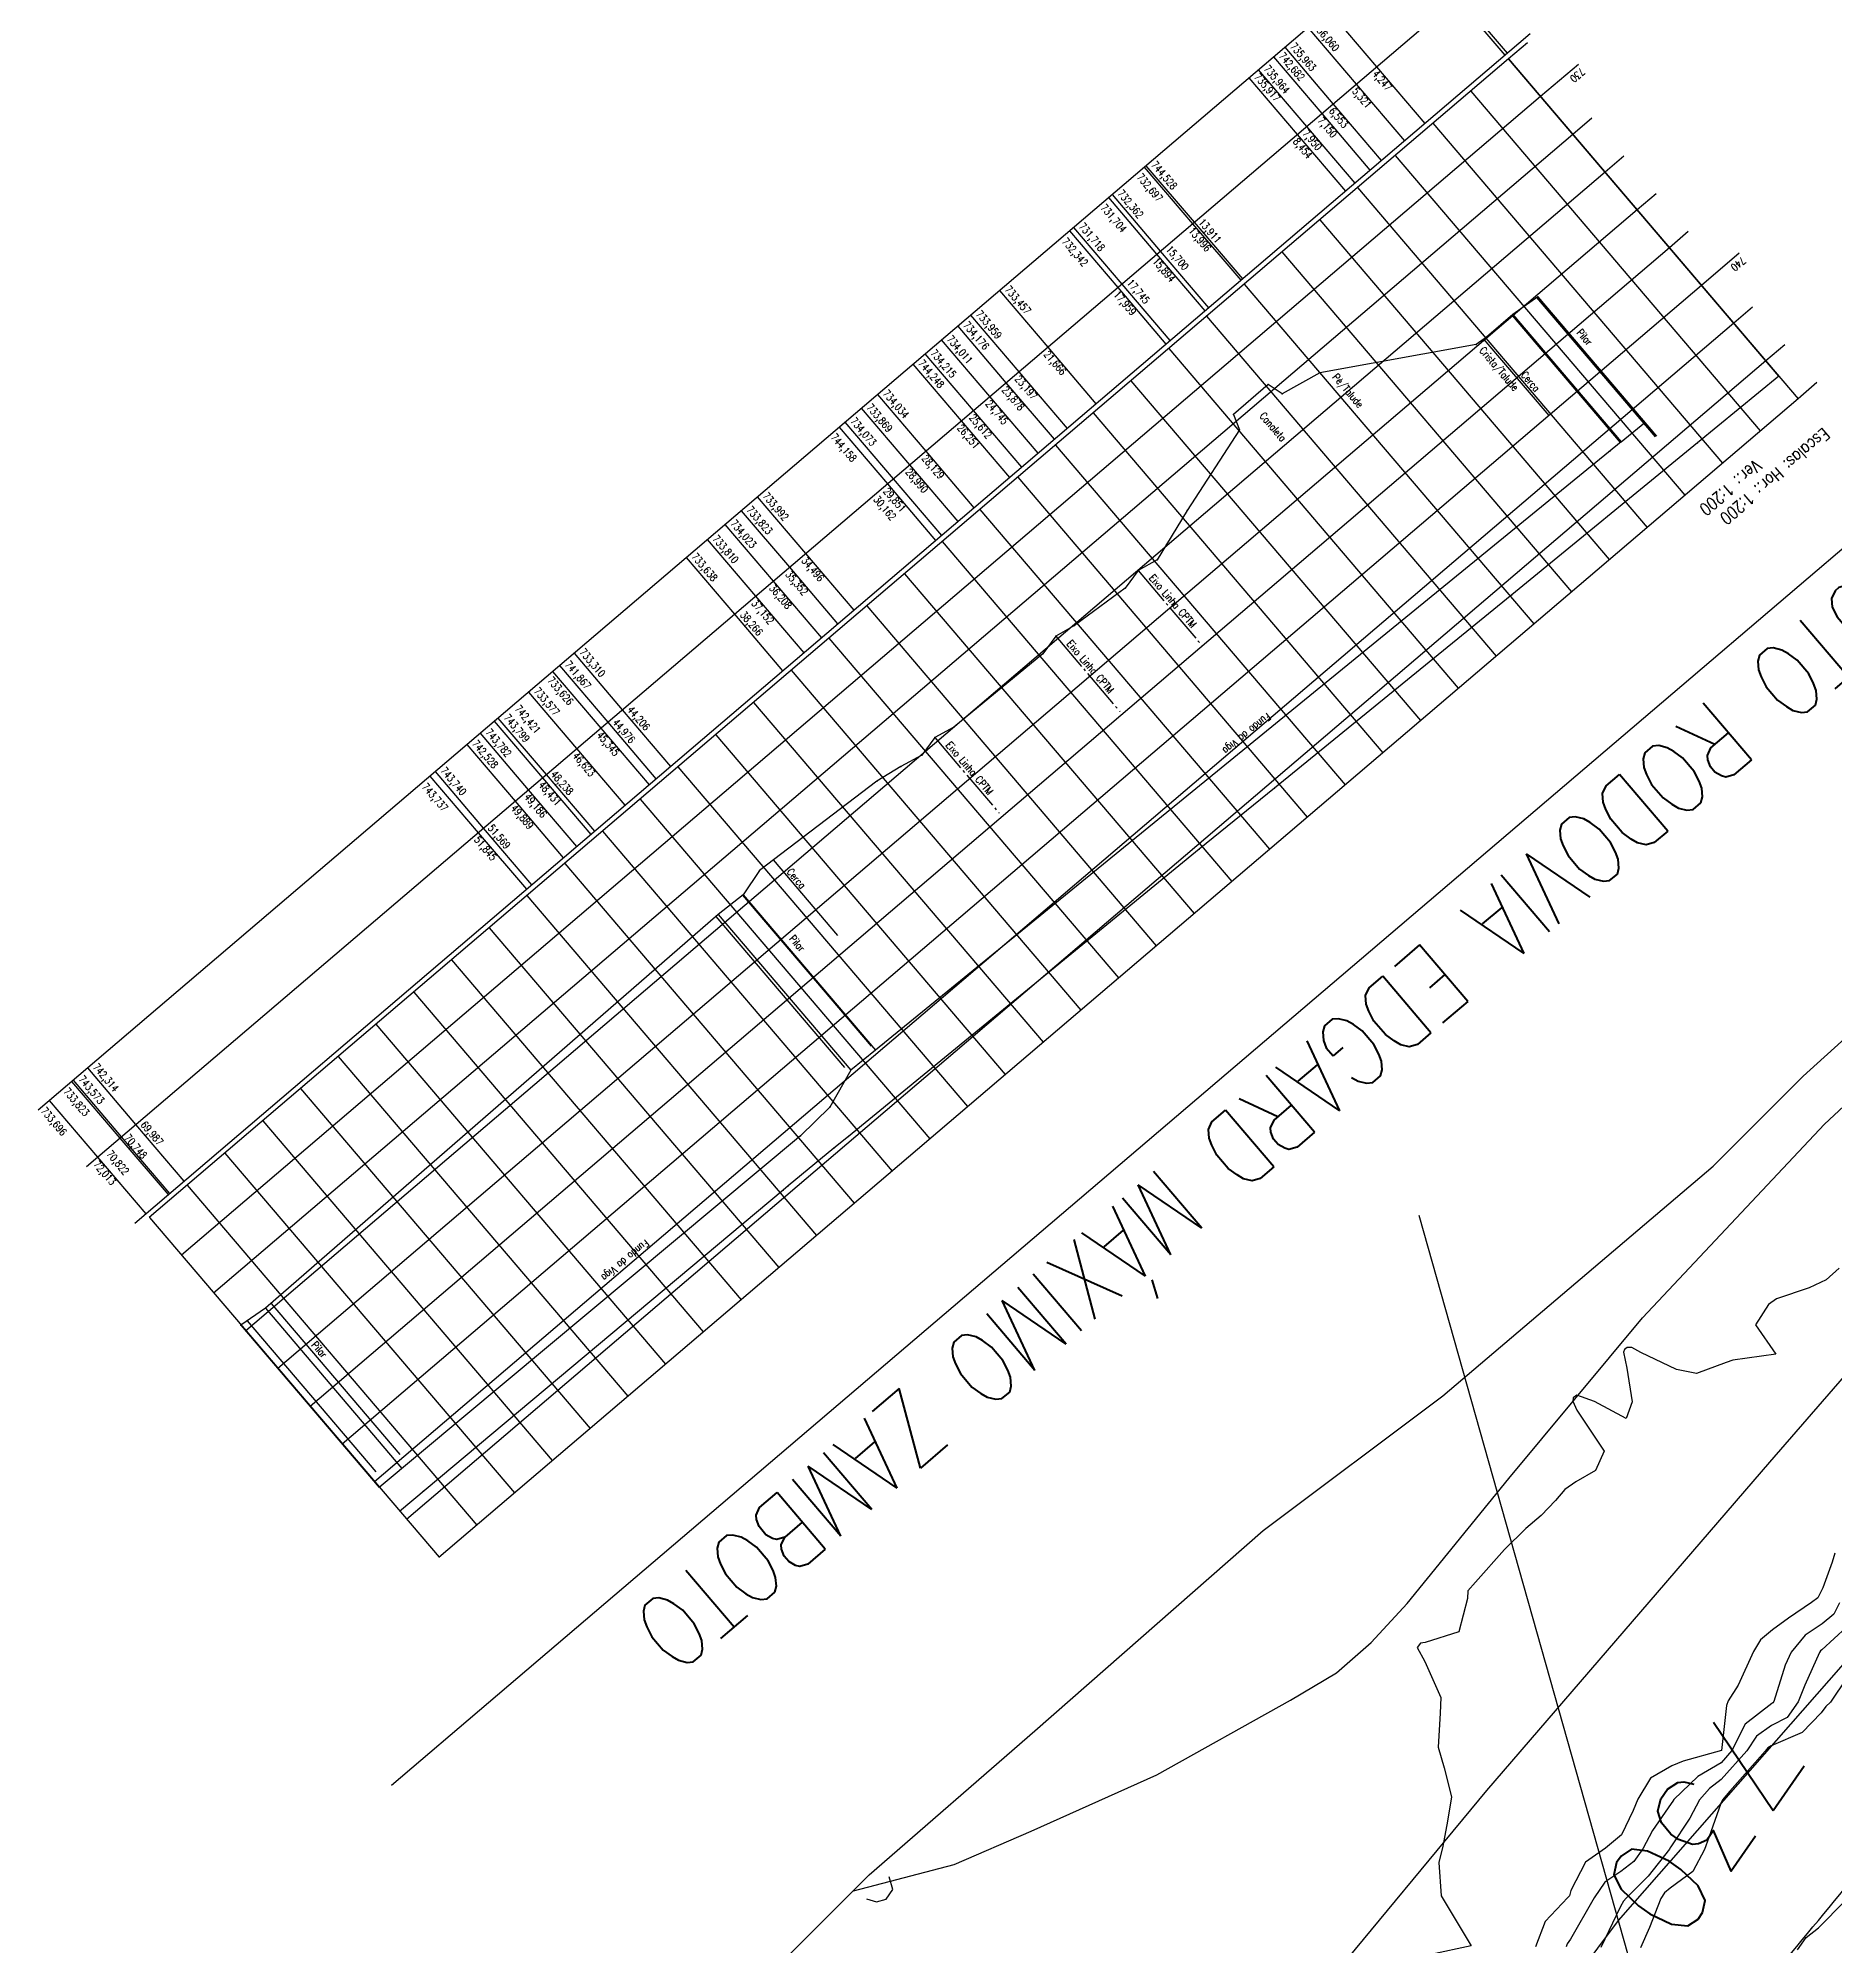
# Model space of a CAD drawing. Header units: metres. Extents: x 307586 to 320046, y 7427249 to 7434250.
# Drawn here: x 316064.6 to 316137.1, y 7433033 to 7433110 of the extents above; entities that cross this region are included whole.
import ezdxf
from ezdxf.enums import TextEntityAlignment as Align

# ---------------------------------------------------------------- set-up
doc = ezdxf.new("R2010")
doc.units = ezdxf.units.M
doc.header["$MEASUREMENT"] = 0
for name, pattern in [('CERCA', [9.4, 8, -0.7, 0, -0.7]), ('CONTINUO', [0]), ('TRACEJADO', [8.7, 8, -0.7]), ('TRACO-PONTO', [1.88, 1.6, -0.14, 0, -0.14])]:
    doc.linetypes.add(name, pattern=pattern)
doc.layers.get('0').update_dxf_attribs({"color": 255})
for name, color, linetype in [('Area', 45, 'Continuous'), ('Cotas', 45, 'Continuous'), ('Curvas de Nivel 1m', 11, 'Continuous'), ('Curvas de Nivel 5m', 15, 'Continuous'), ('Hidrografia', 140, 'Continuous'), ('TEXTO', 45, 'Continuous'), ('TG', 45, 'Continuous'), ('Vias Primárias', 230, 'Continuous')]:
    doc.layers.add(name, color=color, linetype=linetype)
doc.styles.add('ROMANS', font='romans', dxfattribs={"height": 0.2})
doc.styles.get("Standard").update_dxf_attribs({"font": 'txt.shx'})
doc.styles.add('Style-STANDARD', font='STANDARD.shx')

# ---------------------------------------------------------------- blocks, each defined once
blk = doc.blocks.new('SIMB_PONTO')
at = {"color": 0}
blk.add_point((0, 0), dxfattribs=at)
for tag in ['desc:', 'cota:', 'pto:']:
    blk.add_attdef(tag, (0, 0), '', height=1)

msp = doc.modelspace()

# ---------------------------------------------------------------- linework, layer by layer
at = {"layer": 'Area'}
msp.add_polyline3d([(316091.49, 7433029.263, 733.19), (316098.144, 7433035.908, 733.059), (316104.822, 7433041.713, 733.17), (316114.03, 7433049.788, 733.052), (316121.265, 7433055.217, 733.012), (316132.169, 7433064.483, 733.119), (316135.796, 7433068.11, 733.039), (316141.288, 7433073.073, 733.041), (316148.364, 7433078.521, 733.265), (316152.081, 7433080.792, 733.117), (316157.94, 7433084.307, 733.268), (316162.89, 7433086.914, 733.189), (316164.18, 7433087.603, 733.218), (316176.796, 7433094.806, 742.466), (316185.194, 7433100.638, 739.438)], dxfattribs=at)
at = {"layer": 'Curvas de Nivel 1m', "flags": 128}
for points, elevation in [([(316137.25, 7433060.363), (316136.733, 7433059.896), (316136.045, 7433059.571), (316134.725, 7433059.127), (316134.395, 7433058.905), (316133.882, 7433058.079), (316134.703, 7433056.9), (316132.965, 7433056.66), (316132.697, 7433056.563), (316131.504, 7433056.129), (316130.693, 7433056.28), (316129.252, 7433056.972), (316128.896, 7433057.168), (316128.705, 7433057.165), (316128.592, 7433057.094), (316128.552, 7433056.982), (316128.693, 7433056.333), (316128.898, 7433054.977), (316128.666, 7433054.311), (316127.389, 7433054.993), (316126.677, 7433055.25), (316126.53, 7433055.147), (316126.507, 7433055.002), (316126.669, 7433054.64), (316127.78, 7433052.989), (316127.422, 7433052.211), (316126.634, 7433051.755), (316126.194, 7433051.44), (316125.809, 7433051.008), (316125.236, 7433050.395), (316124.611, 7433049.878), (316123.75, 7433049.033), (316122.59, 7433047.717), (316122.274, 7433047.366), (316122.266, 7433047.053), (316121.913, 7433045.707), (316120.556, 7433045.278), (316120.372, 7433045.255), (316120.232, 7433045.073), (316120.547, 7433044.512), (316121.186, 7433043.063), (316121.157, 7433042.43), (316121.082, 7433041.064), (316121.326, 7433040.23), (316121.62, 7433039.059), (316121.462, 7433038.071), (316121.264, 7433037.062), (316121.112, 7433036.404), (316121.209, 7433035.062), (316122.413, 7433033.05), (316120.78, 7433032.694)], 733), ([(316137.077, 7433048.875), (316136.963, 7433048.513), (316136.589, 7433047.487), (316136.391, 7433047.076), (316136.135, 7433046.884), (316135.206, 7433046.261), (316134.566, 7433045.786), (316134.082, 7433045.385), (316133.797, 7433044.911), (316133.181, 7433043.562), (316132.776, 7433042.926), (316132.713, 7433042.744), (316132.503, 7433040.93), (316130.954, 7433040.49), (316130.497, 7433040.31), (316129.643, 7433039.807), (316129.127, 7433038.964), (316128.942, 7433038.502), (316128.468, 7433037.523), (316127.825, 7433036.98), (316127.025, 7433036.42), (316126.437, 7433035.277), (316126.375, 7433035.06), (316126.315, 7433035.001), (316125.401, 7433034.032), (316125.01, 7433033.014)], 732), ([(316137.264, 7433046.873), (316137.036, 7433046.415), (316136.57, 7433046.025), (316135.882, 7433045.568), (316135.319, 7433044.892), (316135.079, 7433044.363), (316134.612, 7433042.899), (316134.579, 7433042.852), (316134.532, 7433042.823), (316133.454, 7433041.981), (316132.922, 7433040.924), (316132.498, 7433040.431), (316131.55, 7433039.882), (316130.587, 7433038.949), (316130.545, 7433038.887), (316130.481, 7433038.792), (316129.725, 7433037.702), (316129.332, 7433036.961), (316128.977, 7433036.443), (316128.449, 7433036.051), (316127.803, 7433035.619), (316127.373, 7433034.986), (316126.416, 7433033.316), (316126.288, 7433033.127), (316126.245, 7433033.002)], 731), ([(316137.556, 7433043.857), (316136.895, 7433042.876), (316136.713, 7433042.695), (316136.526, 7433042.44), (316135.757, 7433041.644), (316134.506, 7433041.115), (316134.374, 7433041.033), (316134.271, 7433040.903), (316132.844, 7433039.282), (316132.548, 7433038.929), (316132.481, 7433038.782), (316131.99, 7433037.413), (316131.818, 7433036.936), (316131.35, 7433036.041), (316130.439, 7433035.38), (316130.203, 7433035.186), (316130.054, 7433034.954), (316129.597, 7433033.782), (316129.238, 7433032.962)], 729), ([(316098.033, 7433034.94), (316098.428, 7433034.825), (316098.82, 7433034.935), (316099.092, 7433035.323), (316098.943, 7433035.83)], 733), ([(316135.571, 7433032.888), (316135.924, 7433033.379), (316136.422, 7433033.774), (316137.494, 7433034.864)], 729)]:
    msp.add_lwpolyline(points, dxfattribs=dict(at, elevation=elevation))
at = {"layer": 'Curvas de Nivel 5m', "elevation": 730, "flags": 128}
msp.add_lwpolyline([(316137.542, 7433045.897), (316136.554, 7433044.976), (316136.498, 7433044.936), (316136.456, 7433044.881), (316135.866, 7433043.56), (316135.602, 7433042.889), (316135.159, 7433042.258), (316134.518, 7433041.933), (316133.915, 7433041.506), (316133.521, 7433040.915), (316132.491, 7433039.752), (316132.025, 7433039.397), (316131.613, 7433038.939), (316131.227, 7433038.19), (316130.464, 7433037.04), (316130.428, 7433036.986), (316130.404, 7433036.951), (316129.547, 7433035.859), (316128.659, 7433034.968), (316128.553, 7433034.848), (316128.43, 7433034.636), (316127.643, 7433032.982)], dxfattribs=at)
at = {"layer": 'Hidrografia', "elevation": 735.418}
msp.add_lwpolyline([(316341.692, 7433148.823), (316317.462, 7433140.929), (316300.322, 7433135.03), (316280.736, 7433128.536), (316254.771, 7433116.832), (316218.727, 7433098.62), (316204.814, 7433092.47), (316193.001, 7433088.653), (316183.372, 7433082.733), (316161.6, 7433066.193), (316141.656, 7433049.239), (316128.334, 7433034.066), (316109.216, 7433008.468), (316102.473, 7433000.656), (316095.756, 7432992.79), (316087.031, 7432982.208), (316083.822, 7432978.316), (316071.538, 7432959.202)], dxfattribs=at)
at = {"layer": 'Hidrografia'}
msp.add_lwpolyline([(316077.51, 7432956.06, 0.010683), (316089.203, 7432974.308, -0.005453), (316091.505, 7432977.984, -0.021327), (316101.259, 7432991.852, -0.04428), (316109.379, 7433000.672, 0.035521), (316117.82, 7433009.525, 0.023812), (316122.722, 7433016.068, -0.025918), (316135.539, 7433033.027, 0.015251), (316142.286, 7433041.569, -0.238309), (316145.412, 7433043.138, 0.702365), (316146.147, 7433045.156, -1.011941), (316147.755, 7433047.038, 0.575451), (316148.446, 7433047.27, -0.214761), (316149.32, 7433048.485, 0.123952), (316152.49, 7433051.559, -0.104264), (316157.13, 7433056.422, 0.02594), (316161.448, 7433059.726, -0.029887), (316170.326, 7433066.407, 0.023239), (316185.268, 7433077.344, -0.06165)], format="xyb", dxfattribs=at)
at = {"layer": 'TEXTO'}
msp.add_line((316144.484, 7433095.429), (316078.883, 7433039.517), dxfattribs=at)
at = {"layer": 'TEXTO', "linetype": 'CONTINUO'}
msp.add_line((316178.901, 7432855.287), (316120.322, 7433062.496), dxfattribs=at)
at = {"layer": 'TG', "linetype": 'CONTINUO', "flags": 128}
for points in [[(316120.9, 7433114.696), (316064.631, 7433066.738)], [(316122.846, 7433112.413), (316066.577, 7433064.455)], [(316118.609, 7433108.802), (316116.663, 7433111.085)], [(316123.787, 7433109.273), (316121.841, 7433111.557)], [(316123.878, 7433109.351), (316121.932, 7433111.634)], [(316117.791, 7433108.105), (316115.845, 7433110.388)], [(316124.792, 7433110.13), (316068.523, 7433062.172)], [(316116.854, 7433107.306), (316114.908, 7433109.589)], [(316124.678, 7433109.77), (316123.917, 7433109.121)], [(316123.917, 7433109.121), (316069.11, 7433062.409)], [(316115.79, 7433106.4), (316113.844, 7433108.683)], [(316116.399, 7433106.919), (316114.453, 7433109.202)], [(316120.555, 7433106.519), (316118.609, 7433108.802)], [(316123.917, 7433109.121), (316135.593, 7433095.422)], [(316134.816, 7433096.334), (316123.917, 7433109.121)], [(316123.917, 7433109.121), (316135.593, 7433095.422)], [(316126.736, 7433108.896), (316125.214, 7433107.599)], [(316115.407, 7433106.073), (316113.461, 7433108.356)], [(316119.737, 7433105.822), (316117.791, 7433108.105)], [(316125.214, 7433107.599), (316070.407, 7433060.887)], [(316118.8, 7433105.023), (316116.854, 7433107.306)], [(316122.395, 7433107.824), (316134.071, 7433094.125)], [(316117.736, 7433104.117), (316115.79, 7433106.4)], [(316118.345, 7433104.635), (316116.399, 7433106.919)], [(316120.872, 7433106.527), (316132.548, 7433092.827)], [(316127.272, 7433106.726), (316126.511, 7433106.077)], [(316126.511, 7433106.077), (316071.704, 7433059.364)], [(316117.353, 7433103.79), (316115.407, 7433106.073)], [(316119.35, 7433105.229), (316131.026, 7433091.53)], [(316128.57, 7433105.203), (316127.809, 7433104.555)], [(316127.809, 7433104.555), (316073.002, 7433057.842)], [(316111.189, 7433102.478), (316109.243, 7433104.761)], [(316111.254, 7433102.533), (316109.308, 7433104.816)], [(316109.744, 7433101.247), (316107.798, 7433103.53)], [(316109.892, 7433101.373), (316107.946, 7433103.656)], [(316117.828, 7433103.932), (316129.504, 7433090.233)], [(316129.867, 7433103.681), (316129.106, 7433103.033)], [(316129.106, 7433103.033), (316074.299, 7433056.32)], [(316113.2, 7433100.25), (316111.254, 7433102.533)], [(316116.306, 7433102.635), (316127.982, 7433088.935)], [(316108.173, 7433099.907), (316106.227, 7433102.19)], [(316108.336, 7433100.046), (316106.39, 7433102.329)], [(316113.135, 7433100.195), (316111.189, 7433102.478)], [(316131.164, 7433102.159), (316130.403, 7433101.51)], [(316130.403, 7433101.51), (316075.596, 7433054.798)], [(316111.69, 7433098.963), (316109.744, 7433101.247)], [(316111.838, 7433099.089), (316109.892, 7433101.373)], [(316114.784, 7433101.337), (316126.46, 7433087.638)], [(316133.223, 7433101.286), (316131.701, 7433099.988)], [(316131.701, 7433099.988), (316076.894, 7433053.276)], [(316105.352, 7433097.503), (316103.406, 7433099.786)], [(316110.119, 7433097.624), (316108.173, 7433099.907)], [(316110.282, 7433097.763), (316108.336, 7433100.046)], [(316113.262, 7433100.04), (316124.938, 7433086.341)], [(316125.095, 7433099.535), (316124.095, 7433098.81)], [(316125.095, 7433099.535), (316129.883, 7433093.917)], [(316104.186, 7433096.509), (316102.24, 7433098.793)], [(316111.74, 7433098.743), (316123.416, 7433085.043)], [(316124.095, 7433098.81), (316123.032, 7433097.903)], [(316124.095, 7433098.81), (316128.461, 7433093.687)], [(316133.759, 7433099.115), (316132.998, 7433098.466)], [(316132.998, 7433098.466), (316078.191, 7433051.754)], [(316103.668, 7433096.068), (316101.722, 7433098.351)], [(316123.032, 7433097.903), (316122.618, 7433097.612)], [(316102.348, 7433094.943), (316100.402, 7433097.226)], [(316103.008, 7433095.505), (316101.062, 7433097.789)], [(316107.298, 7433095.219), (316105.352, 7433097.503)], [(316110.217, 7433097.445), (316121.893, 7433083.746)], [(316122.618, 7433097.612), (316116.312, 7433096.468)], [(316135.056, 7433097.593), (316134.295, 7433096.944)], [(316134.295, 7433096.944), (316079.488, 7433050.232)], [(316101.862, 7433094.528), (316099.916, 7433096.812)], [(316106.132, 7433094.226), (316104.186, 7433096.509)], [(316116.312, 7433096.468), (316114.797, 7433095.617)], [(316100.433, 7433093.31), (316098.487, 7433095.593)], [(316105.614, 7433093.785), (316103.668, 7433096.068)], [(316108.695, 7433096.148), (316120.371, 7433082.449)], [(316114.223, 7433095.992), (316112.823, 7433094.781)], [(316114.797, 7433095.617), (316114.223, 7433095.992)], [(316136.354, 7433096.071), (316135.593, 7433095.422)], [(316135.593, 7433095.422), (316080.786, 7433048.709)], [(316099.777, 7433092.752), (316097.831, 7433095.035)], [(316104.294, 7433092.66), (316102.348, 7433094.943)], [(316104.954, 7433093.222), (316103.008, 7433095.505)], [(316107.173, 7433094.851), (316118.849, 7433081.151)], [(316098.886, 7433091.992), (316096.94, 7433094.275)], [(316099.122, 7433092.193), (316097.176, 7433094.476)], [(316103.808, 7433092.245), (316101.862, 7433094.528)], [(316113.065, 7433094.167), (316110.967, 7433090.914)], [(316112.823, 7433094.781), (316113.065, 7433094.167)], [(316128.461, 7433093.687), (316129.416, 7433094.466)], [(316128.461, 7433093.687), (316098.396, 7433069.16)], [(316102.379, 7433091.027), (316100.433, 7433093.31)], [(316105.651, 7433093.553), (316117.327, 7433079.854)], [(316101.723, 7433090.469), (316099.777, 7433092.752)], [(316100.832, 7433089.708), (316098.886, 7433091.992)], [(316101.068, 7433089.91), (316099.122, 7433092.193)], [(316104.129, 7433092.256), (316115.805, 7433078.557)], [(316095.587, 7433089.18), (316093.641, 7433091.463)], [(316094.284, 7433088.07), (316092.338, 7433090.353)], [(316094.936, 7433088.625), (316092.99, 7433090.908)], [(316102.607, 7433090.959), (316114.283, 7433077.259)], [(316110.967, 7433090.914), (316110.128, 7433089.539)], [(316093.566, 7433087.457), (316091.62, 7433089.741)], [(316101.085, 7433089.661), (316112.761, 7433075.962)], [(316110.128, 7433089.539), (316109.75, 7433088.932)], [(316092.718, 7433086.735), (316090.772, 7433089.018)], [(316097.533, 7433086.897), (316095.587, 7433089.18)], [(316109.75, 7433088.932), (316108.983, 7433088.495)], [(316096.23, 7433085.786), (316094.284, 7433088.07)], [(316096.882, 7433086.342), (316094.936, 7433088.625)], [(316099.562, 7433088.364), (316111.238, 7433074.665)], [(316108.983, 7433088.495), (316108.456, 7433087.777)], [(316095.512, 7433085.174), (316093.566, 7433087.457)], [(316108.456, 7433087.777), (316106.423, 7433086.283)], [(316094.664, 7433084.451), (316092.718, 7433086.735)], [(316098.04, 7433087.066), (316109.716, 7433073.367)], [(316096.518, 7433085.769), (316108.194, 7433072.07)], [(316105.66, 7433085.85), (316105.137, 7433085.136)], [(316106.423, 7433086.283), (316105.66, 7433085.85)], [(316088.197, 7433082.882), (316086.251, 7433085.165)], [(316105.137, 7433085.136), (316101.55, 7433082.184)], [(316087.33, 7433082.143), (316085.384, 7433084.426)], [(316087.611, 7433082.382), (316085.665, 7433084.665)], [(316094.996, 7433084.472), (316106.672, 7433070.773)], [(316086.358, 7433081.314), (316084.412, 7433083.597)], [(316085.128, 7433080.266), (316083.182, 7433082.549)], [(316090.143, 7433080.598), (316088.197, 7433082.882)], [(316093.474, 7433083.174), (316105.15, 7433069.475)], [(316084.407, 7433079.651), (316082.461, 7433081.934)], [(316084.981, 7433080.141), (316083.035, 7433082.424)], [(316089.276, 7433079.86), (316087.33, 7433082.143)], [(316089.557, 7433080.099), (316087.611, 7433082.382)], [(316091.952, 7433081.877), (316103.628, 7433068.178)], [(316100.788, 7433081.758), (316100.267, 7433081.05)], [(316101.55, 7433082.184), (316100.788, 7433081.758)], [(316083.872, 7433079.195), (316081.926, 7433081.478)], [(316088.304, 7433079.031), (316086.358, 7433081.314)], [(316100.267, 7433081.05), (316099.41, 7433080.6)], [(316082.383, 7433077.926), (316080.437, 7433080.21)], [(316082.593, 7433078.105), (316080.647, 7433080.389)], [(316087.074, 7433077.983), (316085.128, 7433080.266)], [(316090.43, 7433080.58), (316102.106, 7433066.881)], [(316099.41, 7433080.6), (316098.451, 7433080.008)], [(316086.353, 7433077.368), (316084.407, 7433079.651)], [(316086.927, 7433077.858), (316084.981, 7433080.141)], [(316098.451, 7433080.008), (316093.717, 7433076.405)], [(316085.818, 7433076.912), (316083.872, 7433079.195)], [(316088.907, 7433079.282), (316100.583, 7433065.583)], [(316084.329, 7433075.643), (316082.383, 7433077.926)], [(316084.539, 7433075.822), (316082.593, 7433078.105)], [(316087.385, 7433077.985), (316099.061, 7433064.286)], [(316093.717, 7433076.405), (316093.055, 7433075.426), (316092.051, 7433074.634), (316073.793, 7433058.75), (316072.804, 7433058.074)], [(316085.863, 7433076.688), (316097.539, 7433062.989)], [(316084.341, 7433075.39), (316096.017, 7433061.691)], [(316093.055, 7433075.426), (316098.396, 7433069.16)], [(316082.819, 7433074.093), (316094.495, 7433060.394)], [(316092.051, 7433074.634), (316097.405, 7433068.352)], [(316081.297, 7433072.796), (316092.973, 7433059.097)], [(316079.775, 7433071.498), (316091.451, 7433057.799)], [(316078.252, 7433070.201), (316089.928, 7433056.502)], [(316076.73, 7433068.904), (316088.406, 7433055.205)], [(316098.396, 7433069.16), (316097.405, 7433068.352)], [(316067.997, 7433065.665), (316066.051, 7433067.948)], [(316068.576, 7433066.158), (316066.63, 7433068.442)], [(316097.405, 7433068.352), (316096.559, 7433066.855), (316095.371, 7433065.703), (316078.381, 7433051.531)], [(316067.94, 7433065.617), (316065.994, 7433067.9)], [(316075.208, 7433067.606), (316086.884, 7433053.907)], [(316067.034, 7433064.844), (316065.088, 7433067.127)], [(316069.886, 7433063.333), (316067.94, 7433065.617)], [(316069.943, 7433063.381), (316067.997, 7433065.665)], [(316070.522, 7433063.875), (316068.576, 7433066.158)], [(316073.686, 7433066.309), (316085.362, 7433052.61)], [(316068.98, 7433062.561), (316067.034, 7433064.844)], [(316072.164, 7433065.012), (316083.84, 7433051.313)], [(316070.642, 7433063.714), (316082.318, 7433050.015)], [(316094.879, 7433063.691), (316094.667, 7433063.514)], [(316069.12, 7433062.417), (316080.796, 7433048.718)], [(316073.793, 7433058.75), (316079.295, 7433052.294)], [(316072.804, 7433058.074), (316078.381, 7433051.531)]]:
    msp.add_lwpolyline(points, dxfattribs=at)
at = {"layer": 'TG', "linetype": 'TRACEJADO', "flags": 128}
for points in [[(316125.046, 7433099.499), (316129.836, 7433093.879)], [(316124.059, 7433098.78), (316128.426, 7433093.656)], [(316093.032, 7433075.407), (316098.373, 7433069.14)], [(316091.953, 7433074.549), (316097.306, 7433068.267)], [(316074.028, 7433058.949), (316079.53, 7433052.494)], [(316073.055, 7433058.245), (316078.611, 7433051.727)]]:
    msp.add_lwpolyline(points, dxfattribs=at)
at = {"layer": 'TG', "linetype": 'CERCA', "flags": 128}
for points in [[(316122.923, 7433097.81), (316125.541, 7433094.739)], [(316094.273, 7433076.828), (316096.866, 7433073.786)]]:
    msp.add_lwpolyline(points, dxfattribs=at)
at = {"layer": 'TG', "linetype": 'Continuous', "flags": 128}
msp.add_lwpolyline([(316134.816, 7433096.334), (316131.533, 7433093.638), (316124.051, 7433087.518), (316114.477, 7433079.727), (316111.442, 7433077.259), (316097.305, 7433065.682), (316096.72, 7433065.205), (316094.879, 7433063.691), (316094.667, 7433063.514), (316079.204, 7433050.565)], dxfattribs=at)
at = {"layer": 'TG', "linetype": 'TRACO-PONTO', "flags": 128}
for points in [[(316108.983, 7433088.495), (316111.571, 7433085.459)], [(316105.66, 7433085.85), (316108.248, 7433082.814)], [(316100.788, 7433081.758), (316103.376, 7433078.722)]]:
    msp.add_lwpolyline(points, dxfattribs=at)
at = {"layer": 'Vias Primárias'}
msp.add_lwpolyline([(316186.233, 7433095.186), (316178.195, 7433090.621), (316169.401, 7433085.158), (316159.575, 7433077.583), (316149.388, 7433068.731), (316143.914, 7433063.464), (316134.44, 7433052.553), (316123.032, 7433039.308), (316116.382, 7433031.277)], dxfattribs=at)
msp.add_lwpolyline([(316186.233, 7433095.186), (316178.195, 7433090.621), (316169.401, 7433085.158), (316159.575, 7433077.583), (316149.388, 7433068.731), (316143.914, 7433063.464), (316134.44, 7433052.553), (316123.032, 7433039.308), (316116.382, 7433031.277)], dxfattribs=at)
at = {"layer": 'Vias Primárias', "elevation": 733.072}
msp.add_lwpolyline([(316097.507, 7433035.271), (316101.568, 7433036.324), (316104.665, 7433037.668), (316109.735, 7433039.947), (316115.125, 7433042.958), (316116.976, 7433044.053), (316118.376, 7433045.272), (316119.837, 7433046.846), (316123.926, 7433051.887), (316129.324, 7433058.364), (316136.659, 7433066.181), (316146.85, 7433075.663), (316153.358, 7433081.558)], dxfattribs=at)
msp.add_lwpolyline([(316097.507, 7433035.271), (316101.568, 7433036.324), (316104.665, 7433037.668), (316109.735, 7433039.947), (316115.125, 7433042.958), (316116.976, 7433044.053), (316118.376, 7433045.272), (316119.837, 7433046.846), (316123.926, 7433051.887), (316129.324, 7433058.364), (316136.659, 7433066.181), (316146.85, 7433075.663), (316153.358, 7433081.558)], dxfattribs=at)

# ---------------------------------------------------------------- block references
at = {"layer": 'TG', "xscale": 0.2, "yscale": 0.2, "zscale": 0.2, "rotation": 220.4412257425254}
for p in [(316125.095, 7433099.535), (316124.095, 7433098.81), (316123.032, 7433097.903), (316122.618, 7433097.612), (316116.312, 7433096.468), (316114.223, 7433095.992), (316114.797, 7433095.617), (316134.816, 7433096.334), (316112.823, 7433094.781), (316113.065, 7433094.167), (316127.999, 7433093.309), (316131.533, 7433093.638), (316110.967, 7433090.914), (316110.128, 7433089.539), (316109.75, 7433088.932), (316108.983, 7433088.495), (316108.456, 7433087.777), (316124.051, 7433087.518), (316105.66, 7433085.85), (316106.423, 7433086.283), (316105.137, 7433085.136), (316100.788, 7433081.758), (316101.55, 7433082.184), (316100.267, 7433081.05), (316099.41, 7433080.6), (316098.451, 7433080.008), (316114.477, 7433079.727), (316111.442, 7433077.259), (316093.717, 7433076.405), (316093.055, 7433075.426), (316092.051, 7433074.634), (316098.682, 7433069.393), (316096.559, 7433066.855), (316095.371, 7433065.703), (316097.305, 7433065.682), (316096.72, 7433065.205), (316094.667, 7433063.514), (316094.879, 7433063.691), (316073.793, 7433058.75), (316072.804, 7433058.074), (316079.937, 7433052.829), (316080.174, 7433051.377)]:
    msp.add_blockref('SIMB_PONTO', p, dxfattribs=at)

# ---------------------------------------------------------------- texts
at = {"layer": 'Cotas', "style": 'Style-STANDARD'}
msp.add_text('730', height=4, rotation=235.29671, dxfattribs=at).set_placement((316131.789, 7433037.965, 730), align=Align.MIDDLE_CENTER)
at = {"layer": 'TG', "style": 'ROMANS', "width": 0.8}
for s, height, rotation, p in [('736,060', 0.3, 310.44123, (316116.029, 7433110.414)), ('735,963', 0.3, 310.44123, (316115.091, 7433109.614)), ('735,964', 0.3, 310.44123, (316114.028, 7433108.708)), ('742,682', 0.3, 310.44123, (316114.637, 7433109.227)), ('730', 0.3, 220.44123, (316126.838, 7433108.777, 730.1)), ('735,917', 0.3, 310.44123, (316113.645, 7433108.381)), ('5,321', 0.3, 310.44123, (316117.595, 7433107.806)), ('4,247', 0.3, 310.44123, (316118.412, 7433108.503)), ('6,553', 0.3, 310.44123, (316116.657, 7433107.007)), ('7,150', 0.3, 310.44123, (316116.203, 7433106.62)), ('8,454', 0.3, 310.44123, (316115.21, 7433105.774)), ('7,950', 0.3, 310.44123, (316115.594, 7433106.101)), ('744,528', 0.3, 310.44123, (316109.491, 7433104.841)), ('732,697', 0.3, 310.44123, (316108.911, 7433104.342)), ('732,362', 0.3, 310.44123, (316108.13, 7433103.681)), ('731,718', 0.3, 310.44123, (316106.574, 7433102.354)), ('731,704', 0.3, 310.44123, (316107.452, 7433103.107)), ('13,911', 0.3, 310.44123, (316111.4, 7433102.521)), ('732,342', 0.3, 310.44123, (316105.894, 7433101.744)), ('13,996', 0.3, 310.44123, (316110.992, 7433102.179)), ('15,894', 0.3, 310.44123, (316109.548, 7433100.948)), ('15,700', 0.3, 310.44123, (316110.088, 7433101.431)), ('740', 0.3, 220.44123, (316133.324, 7433101.167)), ('733,457', 0.3, 310.44123, (316103.589, 7433099.811)), ('17,959', 0.3, 310.44123, (316107.976, 7433099.608)), ('17,745', 0.3, 310.44123, (316108.515, 7433100.08)), ('733,959', 0.3, 310.44123, (316102.424, 7433098.818)), ('734,011', 0.3, 310.44123, (316101.246, 7433097.814)), ('734,176', 0.3, 310.44123, (316101.906, 7433098.376)), ('Pilar', 0.3, 310.44123, (316126.645, 7433098.075, 738.487)), ('734,215', 0.3, 310.44123, (316100.586, 7433097.251)), ('21,666', 0.3, 310.44123, (316105.155, 7433097.204)), ('Crista/Talude', 0.3, 310.44123, (316122.721, 7433097.356, 736.967)), ('744,248', 0.3, 310.44123, (316100.1, 7433096.837)), ('Pé/Talude', 0.3, 310.44123, (316116.8, 7433096.277, 734.102)), ('Cerca', 0.3, 310.44123, (316124.397, 7433096.368, 738.447)), ('734,034', 0.3, 310.44123, (316098.671, 7433095.619)), ('23,878', 0.3, 310.44123, (316103.471, 7433095.769)), ('23,197', 0.3, 310.44123, (316103.99, 7433096.21)), ('733,869', 0.3, 310.44123, (316098.015, 7433095.06)), ('24,745', 0.3, 310.44123, (316102.811, 7433095.206)), ('Canaleta', 0.3, 310.44123, (316113.862, 7433094.718, 733.2)), ('734,073', 0.3, 310.44123, (316097.36, 7433094.502)), ('26,251', 0.3, 310.44123, (316101.665, 7433094.229)), ('25,612', 0.3, 310.44123, (316102.152, 7433094.644)), ('Escalas: Hor.: 1:200', 0.5, 220.44123, (316136.608, 7433094.277, 747.15)), ('744,158', 0.3, 310.44123, (316096.568, 7433093.855)), ('28,990', 0.3, 310.44123, (316099.581, 7433092.453)), ('28,129', 0.3, 310.44123, (316100.236, 7433093.011)), ('Ver.: 1:200', 0.5, 220.44123, (316133.852, 7433092.996, 746.411)), ('VIADUTO RODOVIA EDGARD MÁXIMO ZAMBOTO', 3, 220.44123, (316143.114, 7433092.82, 752.385)), ('29,851', 0.3, 310.44123, (316098.689, 7433091.682)), ('733,823', 0.3, 310.44123, (316093.173, 7433090.933)), ('733,992', 0.3, 310.44123, (316093.825, 7433091.489)), ('30,162', 0.3, 310.44123, (316098.289, 7433091.349)), ('734,023', 0.3, 310.44123, (316092.522, 7433090.378)), ('733,810', 0.3, 310.44123, (316091.803, 7433089.766)), ('733,638', 0.3, 310.44123, (316090.956, 7433089.043)), ('34,496', 0.3, 310.44123, (316095.39, 7433088.881)), ('36,208', 0.3, 310.44123, (316094.087, 7433087.771)), ('35,352', 0.3, 310.44123, (316094.739, 7433088.326)), ('Eixo Linha CPTM', 0.3, 310.44123, (316109.403, 7433088.181, 735.755)), ('37,152', 0.3, 310.44123, (316093.369, 7433087.158)), ('38,266', 0.3, 310.44123, (316092.916, 7433086.693)), ('Eixo Linha CPTM', 0.3, 310.44123, (316106.08, 7433085.536, 735.755)), ('741,867', 0.3, 310.44123, (316085.849, 7433084.691)), ('733,310', 0.3, 310.44123, (316086.435, 7433085.19)), ('733,626', 0.3, 310.44123, (316085.148, 7433084.055)), ('733,577', 0.3, 310.44123, (316084.595, 7433083.622)), ('743,799', 0.3, 310.44123, (316083.385, 7433082.551)), ('742,421', 0.3, 310.44123, (316083.827, 7433082.911)), ('44,206', 0.3, 310.44123, (316088.366, 7433082.872)), ('Fundo da Viga', 0.3, 219.27929, (316114.178, 7433082.767, 741.972)), ('743,782', 0.3, 310.44123, (316082.645, 7433081.96)), ('45,345', 0.3, 310.44123, (316087.133, 7433081.844)), ('44,976', 0.3, 310.44123, (316087.773, 7433082.359)), ('742,528', 0.3, 310.44123, (316082.11, 7433081.504)), ('46,623', 0.3, 310.44123, (316086.161, 7433081.015)), ('Eixo Linha CPTM', 0.3, 310.44123, (316101.208, 7433081.444, 735.755)), ('743,740', 0.3, 310.44123, (316080.831, 7433080.414)), ('48,238', 0.3, 310.44123, (316085.279, 7433080.272)), ('743,737', 0.3, 310.44123, (316080.088, 7433079.763)), ('49,186', 0.3, 310.44123, (316084.21, 7433079.352)), ('48,431', 0.3, 310.44123, (316084.785, 7433079.842)), ('49,889', 0.3, 310.44123, (316083.675, 7433078.896)), ('51,569', 0.3, 310.44123, (316082.74, 7433078.1)), ('51,845', 0.3, 310.44123, (316082.186, 7433077.627)), ('Cerca', 0.3, 310.44123, (316094.794, 7433076.331, 734.5)), ('Pilar', 0.3, 310.44123, (316094.899, 7433073.638, 736.493)), ('743,573', 0.3, 310.44123, (316066.234, 7433067.973)), ('742,314', 0.3, 310.44123, (316066.814, 7433068.467)), ('733,823', 0.3, 310.44123, (316065.629, 7433067.482)), ('733,696', 0.3, 310.44123, (316064.719, 7433066.696)), ('70,748', 0.3, 310.44123, (316068.087, 7433065.61)), ('69,987', 0.3, 310.44123, (316068.744, 7433066.14)), ('70,822', 0.3, 310.44123, (316067.364, 7433064.961)), ('72,013', 0.3, 310.44123, (316066.837, 7433064.545)), ('Fundo da Viga', 0.3, 219.75557, (316089.112, 7433061.544, 741.859)), ('Pilar', 0.3, 310.44123, (316075.631, 7433057.259, 736.463))]:
    msp.add_text(s, height=height, rotation=rotation, dxfattribs=at).set_placement(p)

doc.saveas('drawing.dxf')
